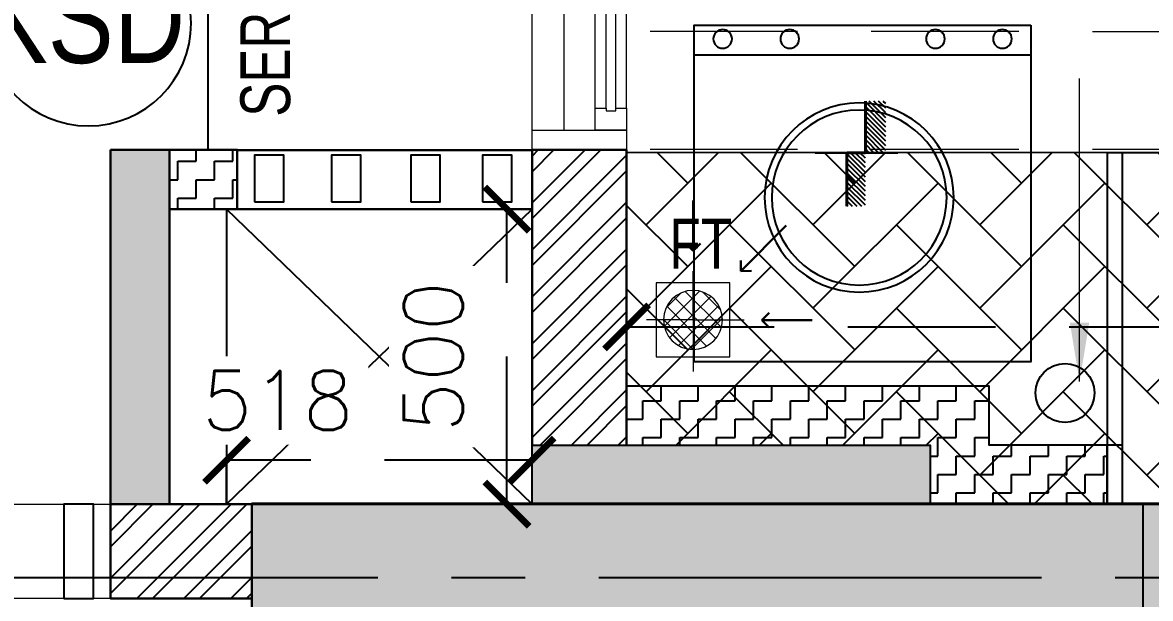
# Model space of a CAD drawing. Header units: millimetres. Extents: x 1124992 to 1258557, y -5767803 to -5695799.
# Drawn here: x 1199893 to 1201805, y -5721835 to -5720859 of the extents above; entities that cross this region are included whole.
import ezdxf
from ezdxf.enums import TextEntityAlignment as Align

# ---------------------------------------------------------------- set-up
doc = ezdxf.new("R2010")
doc.units = ezdxf.units.MM
doc.header["$LTSCALE"] = 1000
doc.header["$MEASUREMENT"] = 0
for name, pattern in [('$1$AUDIT_D_120904163729-0', [0]), ('$36$HIDDEN', [0.375, 0.25, -0.125]), ('2BHK-A - FRONT$0$AUDIT_D_120904163729-0', [0]), ('2BHK-A - FRONT$0$HIDDEN', [0.375, 0.25, -0.125]), ('AUDIT_D_120904163729-0', [0]), ('T8 - TYPICAL FLOOR CORE$0$HIDDEN', [0.375, 0.25, -0.125]), ('T8(T9 IS SIMILAR) - DIMENSION & TEXTING$0$HIDDEN', [0.375, 0.25, -0.125]), ('T8(T9 IS SIMILAR)$0$$0$HIDDEN', [0.375, 0.25, -0.125]), ('T8(T9 IS SIMILAR)$0$HIDDEN', [0.375, 0.25, -0.125]), ('T8_REFUGE COLUMNS$0$CENTER2', [1.125, 0.75, -0.125, 0.125, -0.125])]:
    doc.linetypes.add(name, pattern=pattern)
doc.layers.get('0').update_dxf_attribs({"linetype": 'AUDIT_D_120904163729-0'})
for name, color, linetype in [('$0$A-HATCH -160', 251, '$1$AUDIT_D_120904163729-0'), ('$21$A-DIMENSIONS', 2, '$36$HIDDEN'), ('2BHK-A - FRONT$0$$0$A-Elev Feature-Chajja', 13, 'Continuous'), ('2BHK-A - FRONT$0$$0$CUT-OUT', 49, 'Continuous'), ('2BHK-A - FRONT$0$$0$LEDGE WALL', 5, 'Continuous'), ('2BHK-A - FRONT$0$A-DECK SUNK 125', 8, 'Continuous'), ('2BHK-A - FRONT$0$A-HATCH -160', 251, '2BHK-A - FRONT$0$AUDIT_D_120904163729-0'), ('2BHK-A - FRONT$0$a-KIT FIX', 251, 'Continuous'), ('2BHK-A - FRONT$0$A-SERVICES CUTOUT', 8, 'Continuous'), ('2BHK-A - FRONT$0$a-tile drop', 3, 'Continuous'), ('2BHK-A - FRONT$0$APT PLANS-typ$0$TILEDROP', 3, 'Continuous'), ('T8 - TYPICAL FLOOR CORE$0$A-SLAB SUNK-AC LEDGES', 251, 'T8 - TYPICAL FLOOR CORE$0$HIDDEN'), ('T8(T9 IS SIMILAR) - DIMENSION & TEXTING$0$A-DIMENSIONS', 2, 'T8(T9 IS SIMILAR) - DIMENSION & TEXTING$0$HIDDEN'), ('T8(T9 IS SIMILAR) - DIMENSION & TEXTING$1$a-window-no', 125, 'Continuous'), ('T8_REFUGE COLUMNS$0$A-CENTERLINE', 193, 'T8_REFUGE COLUMNS$0$CENTER2'), ('T8_REFUGE COLUMNS$0$A-RCC COLS', 3, 'Continuous'), ('T8_REFUGE COLUMNS$0$A-SHEAR WALL THICKENING', 3, 'Continuous'), ('T8_TYPICAL COLUMNS$0$A-RCC COLS', 3, 'Continuous'), ('T8_TYPICAL COLUMNS$1$A-SHEAR WALL THICKENING', 3, 'Continuous')]:
    doc.layers.add(name, color=color, linetype=linetype)
for name, color, linetype, lineweight in [('2BHK-A - FRONT$0$$0$a-TOI-fixtures', 251, 'Continuous', 0), ('2BHK-A - FRONT$0$$0$A-WALL- 160', 6, 'Continuous', 30), ('2BHK-A - FRONT$0$$0$Ele', 8, 'Continuous', 15), ('2BHK-A - FRONT$0$a-TOI-fixtures', 251, 'Continuous', 0), ('2BHK-A - FRONT$0$A-WALL- 160', 6, 'Continuous', 30), ('2BHK-A - FRONT$0$Window', 4, 'Continuous', 20), ('T8(T9 IS SIMILAR) - DIMENSION & TEXTING$0$R0-18-10-2014-T1-1st Podium Floor Plan$0$Text', 2, 'Continuous', 0), ('T8(T9 IS SIMILAR) - DIMENSION & TEXTING$0$T8 - TYPICAL FLOOR CORE$0$$1$a-Text', 4, 'Continuous', 0), ('T8(T9 IS SIMILAR)$0$D&W', 8, 'Continuous', 25), ('T8(T9 IS SIMILAR)$0$SCPL BEAM', 191, 'T8(T9 IS SIMILAR)$0$$0$HIDDEN', 13)]:
    doc.layers.add(name, color=color, linetype=linetype, lineweight=lineweight)
doc.layers.add('T8_REFUGE COLUMNS$1$COL-HATCH', color=7, linetype='Continuous', lineweight=25, true_color=0xa3a3a3)
doc.layers.add('T8_TYPICAL COLUMNS$1$$0$COL-HATCH', color=7, linetype='Continuous', lineweight=25, true_color=0xa3a3a3)
doc.styles.add('2BHK-A - FRONT$0$Romans 1', font='romans.shx', dxfattribs={"height": 100})
doc.styles.add('T8(T9 IS SIMILAR) - DIMENSION & TEXTING$0$ARIAL ARROW', font='swisscl.ttf')
doc.styles.add('T8(T9 IS SIMILAR) - DIMENSION & TEXTING$0$Romans 1', font='romans.shx', dxfattribs={"height": 100})
doc.styles.add('T8(T9 IS SIMILAR) - DIMENSION & TEXTING$0$T8 - TYPICAL FLOOR CORE$0$$1$ARIAL ARROW', font='swisscl.ttf')
doc.styles.add('T8(T9 IS SIMILAR) - DIMENSION & TEXTING$0$Tahoma', font='tahoma.ttf')
doc.styles.add('T8(T9 IS SIMILAR) - DIMENSION & TEXTING$1$LODHA STANDERD', font='sanss___.ttf')
doc.dimstyles.new('2BHK-A - FRONT$0$ALPINE S', dxfattribs={"dimscale": 0, "dimtxt": 100, "dimasz": 75, "dimexe": 0, "dimexo": 0, "dimgap": 75, "dimtad": 1, "dimdec": 0, "dimzin": 0, "dimdsep": 46, "dimtxsty": '2BHK-A - FRONT$0$Romans 1', "dimblk": '2BHK-A - FRONT$0$_ArchTick', "dimcen": 0.09, "dimclrd": 256, "dimclre": 256, "dimclrt": 7, "dimadec": 0, "dimazin": 0, "dimtfac": 1, "dimtdec": 0, "dimtofl": 0, "dimtmove": 1, "dimatfit": 0, "dimldrblk": '2BHK-A - FRONT$0$_Open90', "dimfxl": 1, "dimtolj": 1, "dimtzin": 0, "dimarcsym": 0})
doc.dimstyles.new('T8(T9 IS SIMILAR) - DIMENSION & TEXTING$0$ALPINE S', dxfattribs={"dimscale": 0, "dimtxt": 100, "dimasz": 75, "dimexe": 0, "dimexo": 0, "dimgap": 75, "dimtad": 1, "dimdec": 0, "dimzin": 0, "dimdsep": 46, "dimtxsty": 'T8(T9 IS SIMILAR) - DIMENSION & TEXTING$0$Romans 1', "dimblk": 'T8(T9 IS SIMILAR) - DIMENSION & TEXTING$0$_ArchTick', "dimcen": 0.09, "dimclrd": 256, "dimclre": 256, "dimclrt": 7, "dimadec": 0, "dimazin": 0, "dimtfac": 1, "dimtdec": 0, "dimtofl": 0, "dimtmove": 1, "dimatfit": 0, "dimldrblk": 'T8(T9 IS SIMILAR) - DIMENSION & TEXTING$0$_Open90', "dimfxl": 1, "dimtolj": 1, "dimtzin": 0, "dimarcsym": 0})
doc.dimstyles.new('T8(T9 IS SIMILAR) - DIMENSION & TEXTING$0$SAMATA STD', dxfattribs={"dimtxt": 100, "dimasz": 50, "dimexe": 50, "dimexo": 50, "dimgap": 10, "dimtad": 0, "dimdec": 0, "dimrnd": 5, "dimzin": 0, "dimdsep": 46, "dimtxsty": 'T8(T9 IS SIMILAR) - DIMENSION & TEXTING$0$Tahoma', "dimblk": 'T8(T9 IS SIMILAR) - DIMENSION & TEXTING$0$_Origin2', "dimcen": -50, "dimdle": 50, "dimclrd": 7, "dimclre": 7, "dimclrt": 7, "dimadec": 0, "dimazin": 0, "dimtfac": 1, "dimtdec": 0, "dimtmove": 1, "dimatfit": 3, "dimfxl": 150, "dimtfill": 1, "dimtolj": 1, "dimtzin": 0, "dimlwd": -1, "dimlwe": -1, "dimarcsym": 0})
pattern_1 = [(0, (0, 0), (31.25, 31.25), [31.25, -31.25]), (90, (31.25, 0), (-31.25, 31.25), [31.25, -31.25])]

# ---------------------------------------------------------------- blocks, each defined once
blk = doc.blocks.new('T8(T9 IS SIMILAR) - DIMENSION & TEXTING$0$_ArchTick')
at = {"color": 0, "linetype": 'ByBlock', "const_width": 0.15}
blk.add_lwpolyline([(-0.5, -0.5), (0.5, 0.5)], dxfattribs=at)
blk = doc.blocks.new('*D528')
at = {"layer": 'T8(T9 IS SIMILAR) - DIMENSION & TEXTING$0$A-DIMENSIONS', "linetype": 'T8(T9 IS SIMILAR) - DIMENSION & TEXTING$0$HIDDEN', "lineweight": -2, "transparency": 16777216}
for p, q in [((1200917.3, -5721250.6), (1200917.3, -5721374.5)), ((1204892.3, -5721250.6), (1204892.3, -5721374.5))]:
    blk.add_line(p, q, dxfattribs=at)
at = {"layer": 'T8(T9 IS SIMILAR) - DIMENSION & TEXTING$0$A-DIMENSIONS', "lineweight": -2, "transparency": 16777216}
blk.add_line((1200917.3, -5721374.5), (1204892.3, -5721374.5), dxfattribs=at)
at = {"layer": 'T8(T9 IS SIMILAR) - DIMENSION & TEXTING$0$A-DIMENSIONS', "linetype": 'ByBlock', "lineweight": -2, "transparency": 16777216, "xscale": 75, "yscale": 75, "zscale": 75, "rotation": 180}
blk.add_blockref('T8(T9 IS SIMILAR) - DIMENSION & TEXTING$0$_ArchTick', (1200917.3, -5721374.5), dxfattribs=at)
at = {"layer": 'T8(T9 IS SIMILAR) - DIMENSION & TEXTING$0$A-DIMENSIONS', "linetype": 'ByBlock', "lineweight": -2, "transparency": 16777216, "xscale": 75, "yscale": 75, "zscale": 75}
blk.add_blockref('T8(T9 IS SIMILAR) - DIMENSION & TEXTING$0$_ArchTick', (1204892.3, -5721374.5), dxfattribs=at)
at = {"layer": 'T8(T9 IS SIMILAR) - DIMENSION & TEXTING$0$A-DIMENSIONS', "color": 7, "linetype": 'ByBlock', "transparency": 16777216, "insert": (1203075.9, -5721249.5), "char_height": 100, "attachment_point": 5, "style": 'T8(T9 IS SIMILAR) - DIMENSION & TEXTING$0$Romans 1'}
blk.add_mtext('\\A1;3975', dxfattribs=at)
blk = doc.blocks.new('T8(T9 IS SIMILAR) - DIMENSION & TEXTING$0$_Open90')
at = {"color": 0, "linetype": 'ByBlock', "lineweight": -2}
for p, q in [((-0.5, 0.5), (0, 0)), ((0, 0), (-1, 0)), ((0, 0), (-0.5, -0.5))]:
    blk.add_line(p, q, dxfattribs=at)
blk = doc.blocks.new('T8(T9 IS SIMILAR) - DIMENSION & TEXTING$0$_Origin2')
at = {"color": 0, "linetype": 'ByBlock', "lineweight": -2}
blk.add_line((-0.5, 0), (-1, 0), dxfattribs=at)
for radius in [0.5, 0.25]:
    blk.add_circle((0, 0), radius, dxfattribs=at)
blk = doc.blocks.new('T8(T9 IS SIMILAR) - DIMENSION & TEXTING$1$WINDOW TAG')
at = {"layer": 'T8(T9 IS SIMILAR) - DIMENSION & TEXTING$1$a-window-no'}
blk.add_circle((0, 0), 174.1, dxfattribs=at)
at = {"layer": 'T8(T9 IS SIMILAR) - DIMENSION & TEXTING$1$a-window-no', "style": 'T8(T9 IS SIMILAR) - DIMENSION & TEXTING$1$LODHA STANDERD'}
blk.add_attdef('WINDOW', text='', height=150, dxfattribs=at).set_placement((11.3, 2.8), align=Align.MIDDLE_CENTER)
blk = doc.blocks.new('*D258')
at = {"layer": 'T8(T9 IS SIMILAR) - DIMENSION & TEXTING$0$A-DIMENSIONS', "linetype": 'T8(T9 IS SIMILAR) - DIMENSION & TEXTING$0$HIDDEN', "lineweight": -2, "transparency": 16777216}
for p, q in [((1200239.1, -5721674.9), (1200239.1, -5721600.5)), ((1200756.9, -5721674.9), (1200756.9, -5721600.5))]:
    blk.add_line(p, q, dxfattribs=at)
at = {"layer": 'T8(T9 IS SIMILAR) - DIMENSION & TEXTING$0$A-DIMENSIONS', "lineweight": -2, "transparency": 16777216}
blk.add_line((1200756.9, -5721600.5), (1200239.1, -5721600.5), dxfattribs=at)
at = {"layer": 'T8(T9 IS SIMILAR) - DIMENSION & TEXTING$0$A-DIMENSIONS', "linetype": 'ByBlock', "lineweight": -2, "transparency": 16777216, "xscale": 75, "yscale": 75, "zscale": 75}
blk.add_blockref('T8(T9 IS SIMILAR) - DIMENSION & TEXTING$0$_ArchTick', (1200756.9, -5721600.5), dxfattribs=at)
at = {"layer": 'T8(T9 IS SIMILAR) - DIMENSION & TEXTING$0$A-DIMENSIONS', "color": 7, "linetype": 'ByBlock', "transparency": 16777216, "insert": (1200325.7, -5721499.2), "char_height": 100, "attachment_point": 5, "style": 'T8(T9 IS SIMILAR) - DIMENSION & TEXTING$0$Romans 1', "bg_fill": 3, "box_fill_scale": 1.25, "bg_fill_color": 256, "bg_fill_true_color": 13158600, "bg_fill_transparency": 0}
blk.add_mtext('\\A1;518', dxfattribs=at)
at = {"layer": 'T8(T9 IS SIMILAR) - DIMENSION & TEXTING$0$A-DIMENSIONS', "linetype": 'ByBlock', "lineweight": -2, "transparency": 16777216, "xscale": 75, "yscale": 75, "zscale": 75, "rotation": 180}
blk.add_blockref('T8(T9 IS SIMILAR) - DIMENSION & TEXTING$0$_ArchTick', (1200239.1, -5721600.5), dxfattribs=at)
blk = doc.blocks.new('*D259')
at = {"layer": 'T8(T9 IS SIMILAR) - DIMENSION & TEXTING$0$A-DIMENSIONS', "linetype": 'T8(T9 IS SIMILAR) - DIMENSION & TEXTING$0$HIDDEN', "lineweight": -2, "transparency": 16777216}
for p, q in [((1200757.3, -5721174.9), (1200714.4, -5721174.9)), ((1200756.9, -5721674.9), (1200714.4, -5721674.9))]:
    blk.add_line(p, q, dxfattribs=at)
at = {"layer": 'T8(T9 IS SIMILAR) - DIMENSION & TEXTING$0$A-DIMENSIONS', "lineweight": -2, "transparency": 16777216}
blk.add_line((1200714.4, -5721674.9), (1200714.4, -5721174.9), dxfattribs=at)
at = {"layer": 'T8(T9 IS SIMILAR) - DIMENSION & TEXTING$0$A-DIMENSIONS', "linetype": 'ByBlock', "lineweight": -2, "transparency": 16777216, "xscale": 75, "yscale": 75, "zscale": 75}
for p, rotation in [((1200714.4, -5721174.9), 90), ((1200714.4, -5721674.9), 270)]:
    blk.add_blockref('T8(T9 IS SIMILAR) - DIMENSION & TEXTING$0$_ArchTick', p, dxfattribs=dict(at, rotation=rotation))
at = {"layer": 'T8(T9 IS SIMILAR) - DIMENSION & TEXTING$0$A-DIMENSIONS', "color": 7, "linetype": 'ByBlock', "transparency": 16777216, "insert": (1200589.4, -5721424.9), "char_height": 100, "attachment_point": 5, "rotation": 90, "style": 'T8(T9 IS SIMILAR) - DIMENSION & TEXTING$0$Romans 1', "bg_fill": 3, "box_fill_scale": 1.25, "bg_fill_color": 256, "bg_fill_true_color": 13158600, "bg_fill_transparency": 0}
blk.add_mtext('\\A1;500', dxfattribs=at)
blk = doc.blocks.new('T8_REFUGE COLUMNS$0$A$C277F3394')
at = {"layer": 'T8_REFUGE COLUMNS$0$A-SHEAR WALL THICKENING', "linetype": 'ByBlock', "true_color": 0xa3a3a3}
h = blk.add_hatch(color=253, dxfattribs=at)
h.dxf.hatch_style = 1
h.paths.add_polyline_path([(-4335.3, -2350), (-3660.3, -2350), (-3660.3, -2450), (-4335.3, -2450)])
at = {"layer": 'T8_REFUGE COLUMNS$0$A-SHEAR WALL THICKENING', "linetype": 'ByBlock'}
blk.add_lwpolyline([(-4335.3, -2350), (-3660.3, -2350), (-3660.3, -2450), (-4335.3, -2450)], close=True, dxfattribs=at)
blk = doc.blocks.new('T8_REFUGE COLUMNS$0$A$C46A13422')
at = {"layer": 'T8_REFUGE COLUMNS$0$A-SHEAR WALL THICKENING', "linetype": 'ByBlock'}
blk.add_blockref('T8_REFUGE COLUMNS$0$A$C277F3394', (-5609.8, -7500), dxfattribs=at)
blk = doc.blocks.new('T8_REFUGE COLUMNS')
at = {"layer": 'T8_REFUGE COLUMNS$1$COL-HATCH', "linetype": 'ByBlock'}
h = blk.add_hatch(color=256, dxfattribs=at)
h.dxf.hatch_style = 1
h.paths.add_polyline_path([(1200282.1, -5721674.9), (1201792.1, -5721674.9), (1201792.1, -5721924.9), (1200282.1, -5721924.9)])
at = {"layer": 'T8_REFUGE COLUMNS$0$A-CENTERLINE'}
blk.add_line((1217370.3, -5721799.9), (1182156.9, -5721799.9), dxfattribs=at)
at = {"layer": 'T8_REFUGE COLUMNS$0$A-RCC COLS', "linetype": 'ByBlock'}
blk.add_lwpolyline([(1200282.1, -5721674.9), (1201792.1, -5721674.9), (1201792.1, -5721924.9), (1200282.1, -5721924.9)], close=True, dxfattribs=at)
blk.add_blockref('T8_REFUGE COLUMNS$0$A$C46A13422', (1210702.1, -5711724.9), dxfattribs=at)
blk = doc.blocks.new('T8_TYPICAL COLUMNS$0$A$C277F3394')
at = {"layer": 'T8_TYPICAL COLUMNS$1$A-SHEAR WALL THICKENING', "linetype": 'ByBlock'}
h = blk.add_hatch(color=31, dxfattribs=at)
h.dxf.hatch_style = 1
h.paths.add_polyline_path([(-4335.3, -2350), (-3660.3, -2350), (-3660.3, -2450), (-4335.3, -2450)])
blk.add_lwpolyline([(-4335.3, -2350), (-3660.3, -2350), (-3660.3, -2450), (-4335.3, -2450)], close=True, dxfattribs=at)
blk = doc.blocks.new('T8_TYPICAL COLUMNS$0$A$C46A13422')
at = {"layer": 'T8_TYPICAL COLUMNS$1$A-SHEAR WALL THICKENING', "linetype": 'ByBlock'}
blk.add_blockref('T8_TYPICAL COLUMNS$0$A$C277F3394', (-5609.8, -7500), dxfattribs=at)
blk = doc.blocks.new('T8_TYPICAL COLUMNS')
at = {"layer": 'T8_TYPICAL COLUMNS$1$$0$COL-HATCH', "linetype": 'ByBlock'}
h = blk.add_hatch(color=256, dxfattribs=at)
h.dxf.hatch_style = 1
h.paths.add_polyline_path([(1200282.2, -5721924), (1202692.3, -5721924), (1202692.3, -5721674), (1200282.2, -5721674)])
h.paths.add_polyline_path([(1209852.3, -5721674), (1212262.3, -5721674), (1212262.3, -5721924), (1209852.3, -5721924)])
at = {"layer": 'T8_TYPICAL COLUMNS$0$A-RCC COLS', "linetype": 'ByBlock'}
blk.add_lwpolyline([(1200282.2, -5721924), (1202692.3, -5721924), (1202692.3, -5721674), (1200282.2, -5721674)], close=True, dxfattribs=at)
for name, p in [('T8_REFUGE COLUMNS', (0, 0)), ('T8_TYPICAL COLUMNS$0$A$C46A13422', (1210702.1, -5711724.9))]:
    blk.add_blockref(name, p, dxfattribs=at)
blk = doc.blocks.new('2BHK-A - FRONT$0$1500')
at = {"layer": '2BHK-A - FRONT$0$Window', "color": 1, "lineweight": 13}
for p, q in [((1150276.5, -5694418.8), (1148842.5, -5694418.8)), ((1149307.5, -5694418.8), (1148880, -5694418.8)), ((1149307.5, -5694472.1), (1148880, -5694472.1)), ((1149773.7, -5694472.1), (1149345, -5694472.1)), ((1149811.2, -5694472.1), (1150276.5, -5694472.1)), ((1149307.5, -5694525.5), (1148842.5, -5694525.5)), ((1149773.7, -5694525.5), (1149345, -5694525.5)), ((1150239, -5694525.5), (1149811.2, -5694525.5)), ((1149773.7, -5694578.8), (1148842.5, -5694578.8)), ((1150239, -5694578.8), (1149811.2, -5694578.8))]:
    blk.add_line(p, q, dxfattribs=at)
at = {"layer": '2BHK-A - FRONT$0$Window', "color": 5, "lineweight": 13}
for p, q in [((1149307.5, -5694449.1), (1148880, -5694449.1)), ((1149307.5, -5694453.6), (1148880, -5694453.6)), ((1149773.7, -5694490.7), (1149345, -5694490.7)), ((1149773.7, -5694506.9), (1149345, -5694506.9)), ((1150239, -5694544.1), (1149811.2, -5694544.1)), ((1150239, -5694560.2), (1149811.2, -5694560.2))]:
    blk.add_line(p, q, dxfattribs=at)
at = {"layer": '2BHK-A - FRONT$0$Window', "color": 4, "lineweight": 13}
for points in [[(1148842.5, -5694418.8), (1148809.5, -5694418.8), (1148809.5, -5694578.8), (1148842.5, -5694578.8)], [(1148880, -5694453.6), (1148880, -5694472.1), (1148842.5, -5694472.1), (1148842.5, -5694418.8), (1148880, -5694418.8), (1148880, -5694449.1), (1148875.5, -5694449.1), (1148875.5, -5694453.6)], [(1149307.5, -5694453.6), (1149307.5, -5694472.1), (1149345, -5694472.1), (1149345, -5694418.8), (1149307.5, -5694418.8), (1149307.5, -5694449.1), (1149312, -5694449.1), (1149312, -5694453.6)], [(1150309.5, -5694418.8), (1150276.5, -5694418.8), (1150276.5, -5694578.8), (1150309.5, -5694578.8)], [(1149345, -5694506.9), (1149345, -5694525.5), (1149307.5, -5694525.5), (1149307.5, -5694472.1), (1149345, -5694472.1), (1149345, -5694490.7), (1149340.5, -5694490.7), (1149340.5, -5694506.9)], [(1149773.7, -5694506.9), (1149773.7, -5694525.5), (1149811.2, -5694525.5), (1149811.2, -5694472.1), (1149773.7, -5694472.1), (1149773.7, -5694490.7), (1149778.2, -5694490.7), (1149778.2, -5694506.9)], [(1149811.2, -5694560.2), (1149811.2, -5694578.8), (1149773.7, -5694578.8), (1149773.7, -5694525.5), (1149811.2, -5694525.5), (1149811.2, -5694544.1), (1149806.7, -5694544.1), (1149806.7, -5694560.2)], [(1150239, -5694560.2), (1150239, -5694578.8), (1150276.5, -5694578.8), (1150276.5, -5694525.5), (1150239, -5694525.5), (1150239, -5694544.1), (1150243.5, -5694544.1), (1150243.5, -5694560.2)]]:
    blk.add_lwpolyline(points, close=True, dxfattribs=at)
blk = doc.blocks.new('2BHK-A - FRONT$0$WM-flat-1')
at = {"layer": '2BHK-A - FRONT$0$a-KIT FIX'}
blk.add_line((-110.3, -114.8), (-680.7, -114.8), dxfattribs=at)
blk.add_lwpolyline([(-680.7, -64.8), (-680.7, -635.2), (-110.3, -635.2), (-110.3, -64.8)], close=True, dxfattribs=at)
for centre, radius in [((-632.6, -87.9), 15.9), ((-519, -87.9), 15.9), ((-272.1, -87.9), 15.9), ((-158.4, -87.9), 15.9), ((-389.9, -356.8), 160.3), ((-389.9, -356.8), 148.3)]:
    blk.add_circle(centre, radius, dxfattribs=at)
blk = doc.blocks.new('2BHK-A - FRONT$0$_ArchTick')
at = {"color": 0, "linetype": 'ByBlock', "const_width": 0.15}
blk.add_lwpolyline([(-0.5, -0.5), (0.5, 0.5)], dxfattribs=at)
blk = doc.blocks.new('2BHK-A - FRONT$0$_Open90')
at = {"color": 0, "linetype": 'ByBlock', "lineweight": -2}
for p, q in [((0, 0), (-1, 0)), ((-0.5, 0.5), (0, 0)), ((0, 0), (-0.5, -0.5))]:
    blk.add_line(p, q, dxfattribs=at)
blk = doc.blocks.new('2BHK-A - FRONT$0$TILE DROP -x')
at = {"layer": '2BHK-A - FRONT$0$APT PLANS-typ$0$TILEDROP'}
h = blk.add_hatch(dxfattribs=at)
h.set_pattern_fill('ACET-2D-ANSI31', color=8, scale=90, angle=90, style=0)
h.set_pattern_definition([(135, (-851695.914, 5365039.183), (-7.954951288, -7.954951288), [])])
h.paths.add_polyline_path([(-58323.9, -19205.9), (-58323.9, -19023.7), (-58261.5, -19023.7), (-58261.5, -19205.9)])
edge = h.paths.add_edge_path()
edge.add_line((-58323.9, -19381.2), (-58393.7, -19381.2))
edge.add_line((-58323.9, -19205.9), (-58323.9, -19381.2))
edge.add_line((-58393.1, -19205.9), (-58323.9, -19205.9))
edge.add_line((-58393.1, -19381.2), (-58393.1, -19205.9))
at = {"layer": '2BHK-A - FRONT$0$APT PLANS-typ$0$TILEDROP', "color": 1}
blk.add_line((-58153.9, -19205.9), (-58434, -19205.9), dxfattribs=at)
at = {"layer": '2BHK-A - FRONT$0$APT PLANS-typ$0$TILEDROP', "color": 20, "const_width": 10}
for points in [[(-58261.5, -19205.9), (-58261.5, -19023.7)], [(-58323.9, -19381.2), (-58323.9, -19205.9)], [(-58323.9, -19205.9), (-58261.5, -19205.9)]]:
    blk.add_lwpolyline(points, dxfattribs=at)
blk = doc.blocks.new('T8 - TYPICAL FLOOR CORE')
at = {"layer": 'T8 - TYPICAL FLOOR CORE$0$A-SLAB SUNK-AC LEDGES', "linetype": 'ByBlock'}
blk.add_line((1200207.4, -5719224.9), (1200207.4, -5721074.2), dxfattribs=at)
blk = doc.blocks.new('T8(T9 IS SIMILAR) - DIMENSION & TEXTING')
at = {"layer": 'T8(T9 IS SIMILAR) - DIMENSION & TEXTING$1$a-window-no'}
ref = blk.add_blockref('T8(T9 IS SIMILAR) - DIMENSION & TEXTING$1$WINDOW TAG', (1200005, -5720859.6), dxfattribs=dict(at, xscale=-1))
ref.add_attrib('WINDOW', 'KSD', dxfattribs={"height": 150, "style": 'T8(T9 IS SIMILAR) - DIMENSION & TEXTING$1$LODHA STANDERD', "width": 0.8}).set_placement((1199996.6, -5720852.1), align=Align.MIDDLE_CENTER)
at = {"layer": 'T8(T9 IS SIMILAR) - DIMENSION & TEXTING$0$R0-18-10-2014-T1-1st Podium Floor Plan$0$Text', "linetype": 'ByBlock', "style": 'T8(T9 IS SIMILAR) - DIMENSION & TEXTING$0$ARIAL ARROW'}
blk.add_text('FT', height=85, dxfattribs=at).set_placement((1200989.7, -5721275.8))
at = {"layer": 'T8(T9 IS SIMILAR) - DIMENSION & TEXTING$0$T8 - TYPICAL FLOOR CORE$0$$1$a-Text', "style": 'T8(T9 IS SIMILAR) - DIMENSION & TEXTING$0$T8 - TYPICAL FLOOR CORE$0$$1$ARIAL ARROW'}
blk.add_text('SERV. SLAB @BEAM BOTTOM', height=84.375, rotation=90, dxfattribs=at).set_placement((1200346.9, -5721018.1, 0))
at = {"layer": 'T8(T9 IS SIMILAR) - DIMENSION & TEXTING$0$A-DIMENSIONS', "linetype": 'ByBlock'}
for base, p1, p2, override, picture, middle in [((1204892.3, -5721374.5), (1200917.3, -5721250.6), (1204892.3, -5721250.6), {"dimscale": 1, "dimfxl": 5, "dimarcsym": 1}, '*D528', (1203075.9, -5721374.5)), ((1200239.1, -5721600.5), (1200756.9, -5721674.9), (1200239.1, -5721674.9), {"dimscale": 1, "dimfxl": 5, "dimtfill": 1, "dimarcsym": 1}, '*D258', (1200325.7, -5721624.2))]:
    dim = blk.add_linear_dim(base=base, p1=p1, p2=p2, dimstyle='T8(T9 IS SIMILAR) - DIMENSION & TEXTING$0$ALPINE S', override=override, dxfattribs=at)
    dim.commit()
    dim.dimension.update_dxf_attribs({"geometry": picture, "text_midpoint": middle, "dimtype": 128})
at = {"layer": 'T8(T9 IS SIMILAR) - DIMENSION & TEXTING$0$R0-18-10-2014-T1-1st Podium Floor Plan$0$Text'}
blk.add_leader([(1201685, -5721467.2, 0), (1201684.9, -5721248.5, 0), (1201685, -5720953.6, 0)], dimstyle='T8(T9 IS SIMILAR) - DIMENSION & TEXTING$0$SAMATA STD', override={"dimscale": 1, "dimasz": 100, "dimclrd": 2, "dimfxlon": 1, "dimarcsym": 1}, dxfattribs=at)
at = {"layer": 'T8(T9 IS SIMILAR) - DIMENSION & TEXTING$0$A-DIMENSIONS', "linetype": 'ByBlock'}
dim = blk.add_linear_dim(base=(1200714.4, -5721174.9), p1=(1200756.9, -5721674.9), p2=(1200757.3, -5721174.9), angle=90, dimstyle='T8(T9 IS SIMILAR) - DIMENSION & TEXTING$0$ALPINE S', override={"dimscale": 1, "dimfxl": 5, "dimtfill": 1, "dimarcsym": 1}, dxfattribs=at)
dim.commit()
dim.dimension.update_dxf_attribs({"geometry": '*D259', "text_midpoint": (1200589.4, -5721424.9)})
blk = doc.blocks.new('2BHK-A - FRONT$0$A$C1DA736AB')
at = {"layer": '2BHK-A - FRONT$0$a-TOI-fixtures', "linetype": 'ByBlock'}
for points in [[(117, 0.4, 0), (202.3, 0.4, 0)], [(81.7, -82.8, 0), (158.2, -159.9, 0)], [(0.4, -117, 0), (0.4, -202.3, 0)]]:
    blk.add_leader(points, dimstyle='2BHK-A - FRONT$0$ALPINE S', override={"dimscale": 1, "dimasz": 25, "dimtad": 0, "dimfxl": 5, "dimtfill": 1, "dimarcsym": 1}, dxfattribs=at)
blk = doc.blocks.new('2BHK-A - FRONT$0$$0$Type-A-First Floor Plan-bottom-up$0$FLOOR TRAP-flat-6')
at = {"layer": '2BHK-A - FRONT$0$$0$a-TOI-fixtures'}
h = blk.add_hatch(dxfattribs=at)
h.set_pattern_fill('ACET-2D-_USER', color=256, scale=20, angle=45, style=0, double=1, pattern_type=0)
h.set_pattern_definition([(45, (-789896.981, 5385770.066), (-14.142135624, 14.142135624), []), (135, (-789896.981, 5385770.066), (-14.142135624, -14.142135624), [])])
edge = h.paths.add_edge_path()
edge.add_arc((150, 150), 50, 0, 360)
for q in [(150, 228.6), (67.6, 150), (237.4, 150), (150, 63.6)]:
    blk.add_line((150, 150), q, dxfattribs=at)
blk.add_lwpolyline([(87.5, 212.5), (212.5, 212.5), (212.5, 87.5), (87.5, 87.5)], close=True, dxfattribs=at)
blk.add_circle((150, 150), 50, dxfattribs=at)
at = {"layer": '2BHK-A - FRONT$0$A-WALL- 160', "linetype": 'ByBlock', "rotation": 270}
blk.add_blockref('2BHK-A - FRONT$0$A$C1DA736AB', (150, 150.4), dxfattribs=at)
blk = doc.blocks.new('2BHK-A - FRONT')
at = {"layer": '2BHK-A - FRONT$0$A-DECK SUNK 125'}
h = blk.add_hatch(dxfattribs=at)
h.set_pattern_fill('AR-HBONE', color=256, scale=25)
h.set_pattern_definition([(45, (0, -0.55), (1e-14, 141.4213562), [300, -100]), (135, (70.71, 70.16), (1e-14, 141.4213562), [300, -100])])
h.paths.add_polyline_path([(1148202.1, -5721078.3), (1146424.5, -5721079.1), (1146424.5, -5721574.6), (1146939.2, -5721574.6), (1146939.2, -5721674.6), (1148202.1, -5721674.6)])
at = {"layer": '2BHK-A - FRONT$0$A-HATCH -160', "linetype": 'ByBlock'}
h = blk.add_hatch(dxfattribs=at)
h.set_pattern_fill('ZIGZAG', color=256, scale=250)
h.set_pattern_definition(pattern_1)
h.paths.add_polyline_path([(1142149.5, -5723474.6), (1143849.6, -5723474.6), (1143849.6, -5723374.6), (1142149.5, -5723374.6)])
h.paths.add_polyline_path([(1144889.5, -5724474.6), (1144889.5, -5724574.6), (1147099.5, -5724574.6), (1147099.5, -5724474.6), (1145949.5, -5724474.2), (1145949.5, -5724374.2), (1145849.5, -5724374.2), (1145849.5, -5724474.6)])
h.paths.add_polyline_path([(1145949.5, -5723374.2), (1146849.2, -5723374.2), (1146849.2, -5723474.2), (1145949.5, -5723474.2)])
h.paths.add_polyline_path([(1147599.2, -5723474.2), (1148199.2, -5723474.2), (1148199.2, -5723374.2), (1147599.2, -5723374.2)])
h.paths.add_polyline_path([(1150399.5, -5721024.5), (1150499.5, -5721024.5), (1150499.5, -5721774.2), (1150399.5, -5721774.2)])
h.paths.add_polyline_path([(1150399.5, -5720124.5), (1150499.5, -5720124.5), (1150499.5, -5719224.6), (1150399.5, -5719224.6)])
h.paths.add_polyline_path([(1145549.4, -5721674.6), (1145649.4, -5721674.6), (1145649.4, -5721174.6), (1145649.4, -5721174.6), (1145649.4, -5721073.7), (1145549.4, -5721073.9)])
h.paths.add_polyline_path([(1148199.5, -5728684.2), (1148934.5, -5728684.2), (1148934.5, -5728584.2), (1148199.5, -5728584.2)])
h.paths.add_polyline_path([(1148449.5, -5721774.6), (1148849.5, -5721774.6), (1148849.5, -5721674.6), (1148449.5, -5721674.6)])
h.paths.add_polyline_path([(1150149.5, -5721674.6), (1150399.5, -5721674.6), (1150399.5, -5721774.6), (1150149.5, -5721774.6)])
h = blk.add_hatch(dxfattribs=at)
h.set_pattern_fill('ANSI32', color=256, scale=150)
h.set_pattern_definition([(45, (0, -0.55), (-39.77475644, 39.77475644), []), (45, (26.517, -0.55), (-39.77475644, 39.77475644), [])])
h.paths.add_polyline_path([(1145269.9, -5728524.2), (1145269.9, -5728684.2), (1144639.8, -5728684.2), (1144639.8, -5726829.5), (1144799.8, -5726829.5), (1144799.8, -5728524.2)])
h.paths.add_polyline_path([(1148934.5, -5727449.8), (1148934.5, -5727609.8), (1147999.5, -5727609.8), (1147999.5, -5727009.5), (1148159.5, -5727009.5), (1148159.5, -5727449.8)])
h.paths.add_polyline_path([(1147999.5, -5728684.2), (1147999.5, -5728524.2), (1147369.9, -5728524.2), (1147369.9, -5728684.2)])
edge = h.paths.add_edge_path()
edge.add_line((1151334.5, -5727449.8), (1151779.5, -5727449.8))
edge.add_line((1151779.5, -5727449.8), (1151779.5, -5727609.8))
edge.add_line((1151704.5, -5727609.8), (1151334.5, -5727609.8))
edge.add_line((1151334.5, -5727609.8), (1151334.5, -5727449.8))
h.paths.add_polyline_path([(1146264.5, -5719573.8), (1146424.5, -5719573.8), (1146424.5, -5719224.6), (1146264.5, -5719224.6)])
h.paths.add_polyline_path([(1145549.4, -5721834.4), (1145788.9, -5721834.4), (1145790, -5721674.6), (1145549.4, -5721674.6)])
h.paths.add_polyline_path([(1145949.5, -5721924.2), (1145949.5, -5722524.6), (1145789.5, -5722524.6), (1145789.5, -5721924.2)])
h.paths.add_polyline_path([(1144599.5, -5721924.6), (1144759.5, -5721924.6), (1144762, -5722524.6), (1144602, -5722524.6)])
h.paths.add_polyline_path([(1144599.5, -5723474.6), (1144599.5, -5723174.6), (1144759.5, -5723174.6), (1144759.5, -5723314.6), (1145789.5, -5723314.6), (1145789.5, -5723174.6), (1145949.5, -5723174.6), (1145949.5, -5723474.2)])
h = blk.add_hatch(dxfattribs=at)
h.set_pattern_fill('ZIGZAG', color=256, scale=250)
h.set_pattern_definition(pattern_1)
h.paths.add_polyline_path([(1145764.5, -5721174.6), (1145649.4, -5721174.6), (1145649.4, -5721073.8), (1145764.5, -5721073.8)])
h = blk.add_hatch(dxfattribs=at)
h.set_pattern_fill('ANSI32', color=256, scale=150)
h.paths.add_polyline_path([(1146424.5, -5721574.6), (1146264.7, -5721574.6), (1146264.7, -5721073.8), (1146424.5, -5721073.8)])
h = blk.add_hatch(dxfattribs=at)
h.set_pattern_fill('ZIGZAG', color=256, scale=250)
h.set_pattern_definition([(0, (-54492.778, 0.356), (31.25, 31.25), [31.25, -31.25]), (90, (-54461.528, 0.356), (-31.25, 31.25), [31.25, -31.25])])
h.paths.add_polyline_path([(1146424.5, -5721474.6), (1146424.5, -5721574.6), (1146939.2, -5721574.5), (1146939.2, -5721674.6), (1147239.2, -5721674.6), (1147239.2, -5721574.6), (1147039.2, -5721574.6), (1147039.2, -5721474.6)])
at = {"layer": '2BHK-A - FRONT$0$$0$A-Elev Feature-Chajja', "color": 4}
for points in [[(1145793.5, -5721161.9), (1145843.5, -5721161.9), (1145843.5, -5721083.1), (1145793.5, -5721083.1)], [(1145924, -5721161.9), (1145974, -5721161.9), (1145974, -5721083.1), (1145924, -5721083.1)], [(1146058.5, -5721161.9), (1146108.5, -5721161.9), (1146108.5, -5721083.1), (1146058.5, -5721083.1)], [(1146180, -5721161.9), (1146230, -5721161.9), (1146230, -5721083.1), (1146180, -5721083.1)], [(1145470.7, -5721834.4), (1145520.7, -5721834.4), (1145520.7, -5721674.6), (1145470.7, -5721674.6)]]:
    blk.add_lwpolyline(points, close=True, dxfattribs=at)
at = {"layer": '2BHK-A - FRONT$0$$0$A-WALL- 160', "linetype": 'ByBlock'}
for p, q in [((1145549.4, -5721073.8), (1145549.4, -5721674.6)), ((1145649.4, -5721073.8), (1145649.4, -5721674.6))]:
    blk.add_line(p, q, dxfattribs=at)
blk.add_lwpolyline([(1145789.5, -5721674.6), (1145549.4, -5721674.6), (1145549.4, -5721834.4), (1145789.5, -5721834.4)], dxfattribs=at)
at = {"layer": '2BHK-A - FRONT$0$$0$CUT-OUT'}
blk.add_line((1145746.3, -5721174.6), (1145746.3, -5721674.6), dxfattribs=at)
for points in [[(1145746.3, -5721674.6), (1146264.2, -5721174.6)], [(1146264.2, -5721674.6), (1145746.3, -5721174.6)]]:
    blk.add_lwpolyline(points, dxfattribs=at)
at = {"layer": '2BHK-A - FRONT$0$$0$Ele'}
blk.add_lwpolyline([(1144759.5, -5721674.6), (1145549.4, -5721674.6), (1145549.4, -5721834.4), (1144759.5, -5721834.4)], close=True, dxfattribs=at)
at = {"layer": '2BHK-A - FRONT$0$$0$LEDGE WALL', "ltscale": 0.5}
blk.add_lwpolyline([(1146424.5, -5721474.6), (1146424.5, -5721574.6), (1146939.2, -5721574.5), (1146939.2, -5721674.6), (1147239.2, -5721674.6), (1147239.2, -5721574.6), (1147039.2, -5721574.6), (1147039.2, -5721474.6), (1146424.5, -5721474.6)], close=True, dxfattribs=at)
at = {"layer": '2BHK-A - FRONT$0$$0$LEDGE WALL', "linetype": '2BHK-A - FRONT$0$HIDDEN', "ltscale": 0.5}
blk.add_lwpolyline([(1148202.1, -5721674.6), (1148202.1, -5721574.6), (1147239.2, -5721574.6)], dxfattribs=at)
at = {"layer": '2BHK-A - FRONT$0$$0$LEDGE WALL', "linetype": 'ByBlock'}
blk.add_circle((1147167.5, -5721486), 50, dxfattribs=at)
at = {"layer": '2BHK-A - FRONT$0$a-KIT FIX', "color": 1}
for p, q in [((1147239.2, -5721078.7), (1150399.5, -5721078.3)), ((1147239.2, -5721078.7), (1147239.2, -5721674.6)), ((1147264.2, -5721078.7), (1147264.2, -5721674.6))]:
    blk.add_line(p, q, dxfattribs=at)
at = {"layer": '2BHK-A - FRONT$0$A-SERVICES CUTOUT', "ltscale": 5}
blk.add_lwpolyline([(1148202.1, -5721078.3), (1146424.5, -5721079.1), (1146424.5, -5721574.6), (1146939.2, -5721574.6), (1146939.2, -5721674.6), (1148202.1, -5721674.6)], close=True, dxfattribs=at)
at = {"layer": '2BHK-A - FRONT$0$A-WALL- 160', "linetype": 'ByBlock'}
for p, q in [((1145549.4, -5721073.8), (1145649.4, -5721073.8)), ((1145764.5, -5721074.6), (1146264.5, -5721074.6)), ((1146264.5, -5721574.6), (1146264.5, -5721073.8)), ((1146264.5, -5721073.8), (1146424.5, -5721073.8)), ((1146424.5, -5721574.6), (1146424.5, -5721073.8)), ((1145764.5, -5721174.6), (1146264.5, -5721174.6))]:
    blk.add_line(p, q, dxfattribs=at)
blk.add_lwpolyline([(1145764.5, -5721174.6), (1145649.4, -5721174.6), (1145649.4, -5721073.8), (1145764.5, -5721073.8)], close=True, dxfattribs=at)
at = {"layer": '2BHK-A - FRONT$0$$0$a-TOI-fixtures', "extrusion": (0, 0, -1), "zscale": -1, "rotation": 270}
blk.add_blockref('2BHK-A - FRONT$0$$0$Type-A-First Floor Plan-bottom-up$0$FLOOR TRAP-flat-6', (-1146687, -5721212.1), dxfattribs=at)
at = {"layer": '2BHK-A - FRONT$0$a-KIT FIX', "extrusion": (0, 0, -1), "zscale": -1}
blk.add_blockref('2BHK-A - FRONT$0$WM-flat-1', (-1146428.8, -5720798, 0), dxfattribs=at)
at = {"layer": '2BHK-A - FRONT$0$a-tile drop', "xscale": 0.4999999999999999, "yscale": 0.4999999999999999, "zscale": 0.4999999999999999, "rotation": 179.9996795902024}
blk.add_blockref('2BHK-A - FRONT$0$TILE DROP -x', (1117667.1, -5730681.6), dxfattribs=at)
at = {"layer": '2BHK-A - FRONT$0$A-WALL- 160', "linetype": 'ByBlock', "xscale": -1, "rotation": 90}
blk.add_blockref('2BHK-A - FRONT$0$1500', (-4548154.3, -4570764.3), dxfattribs=at)
blk = doc.blocks.new('T8(T9 IS SIMILAR)')
at = {"layer": 'T8(T9 IS SIMILAR)$0$D&W', "linetype": 'ByBlock'}
blk.add_blockref('2BHK-A - FRONT', (54492.8, -0.4), dxfattribs=at)
blk.add_blockref('T8 - TYPICAL FLOOR CORE', (0, 0), dxfattribs=at)
at = {"layer": 'T8(T9 IS SIMILAR)$0$SCPL BEAM', "linetype": 'T8(T9 IS SIMILAR)$0$HIDDEN'}
for p, q in [((1200956.9, -5720873.4, 1.9), (1202694.3, -5720873.5, 2.5)), ((1200956.9, -5721073.4, -0.2), (1202694.3, -5721073.5, 2.4))]:
    blk.add_line(p, q, dxfattribs=at)
at = {"layer": 'T8(T9 IS SIMILAR)$0$D&W', "linetype": 'ByBlock'}
blk.add_blockref('T8_TYPICAL COLUMNS', (0, 0), dxfattribs=at)

msp = doc.modelspace()

# ---------------------------------------------------------------- block references
at = {"layer": '$21$A-DIMENSIONS', "linetype": 'ByBlock'}
msp.add_blockref('T8(T9 IS SIMILAR)', (0, 0), dxfattribs=at)

# ---------------------------------------------------------------- next in the draw order: block references
at = {"layer": '$0$A-HATCH -160', "linetype": 'ByBlock'}
msp.add_blockref('T8(T9 IS SIMILAR) - DIMENSION & TEXTING', (0, 0), dxfattribs=at)

doc.saveas('drawing.dxf')
